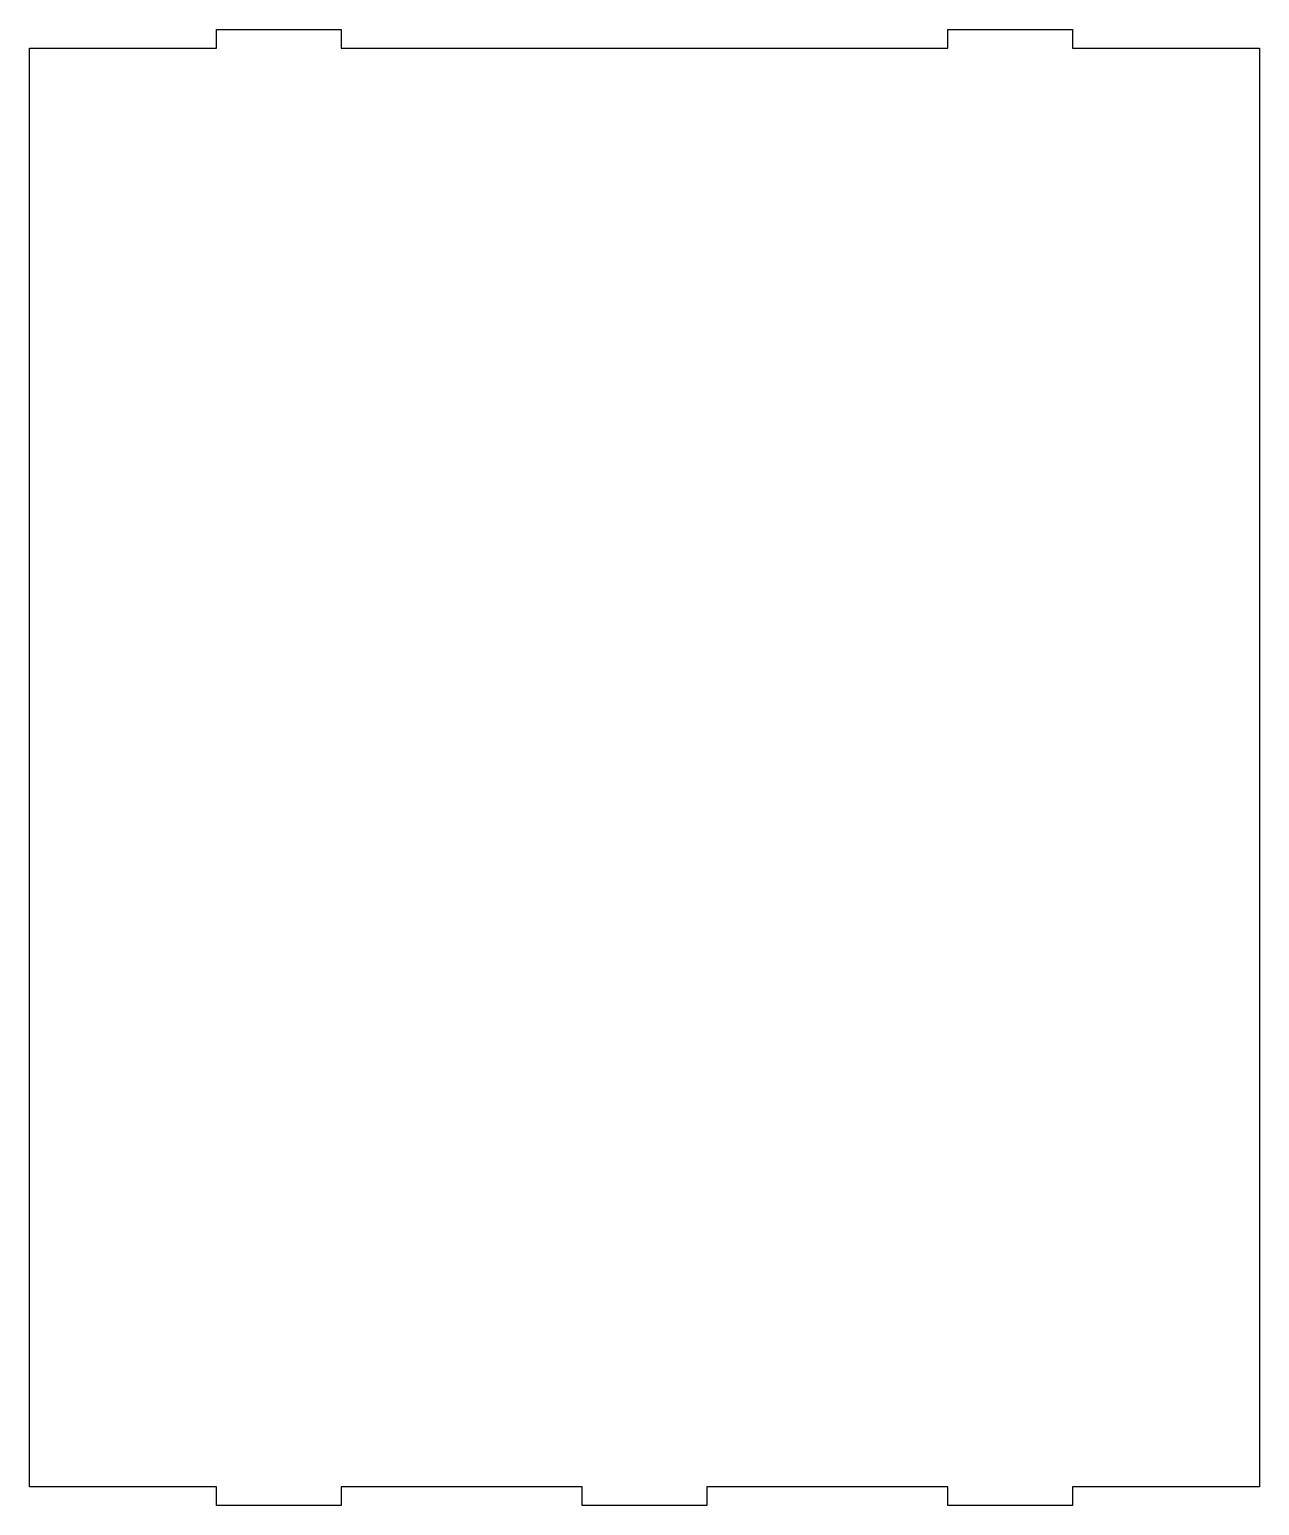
# Model space of a CAD drawing. Header units: millimetres. Extents: x 0 to 395, y 0 to 474.
import ezdxf

# ---------------------------------------------------------------- set-up
doc = ezdxf.new("R2010")
doc.units = ezdxf.units.MM

msp = doc.modelspace()

# ---------------------------------------------------------------- linework, layer by layer
for p, q in [((60, 468), (60, 474)), ((60, 474), (100, 474)), ((100, 474), (100, 468)), ((294.8, 468), (294.8, 474)), ((294.8, 474), (334.8, 474)), ((334.8, 474), (334.8, 468)), ((0, 6), (0, 468)), ((0, 468), (60, 468)), ((100, 468), (294.8, 468)), ((334.8, 468), (394.8, 468)), ((394.8, 468), (394.8, 6)), ((60, 6), (0, 6)), ((60, 0), (60, 6)), ((177.4, 6), (100, 6)), ((100, 6), (100, 0)), ((177.4, 0), (177.4, 6)), ((294.8, 6), (217.4, 6)), ((217.4, 6), (217.4, 0)), ((294.8, 0), (294.8, 6)), ((394.8, 6), (334.8, 6)), ((334.8, 6), (334.8, 0)), ((100, 0), (60, 0)), ((217.4, 0), (177.4, 0)), ((334.8, 0), (294.8, 0))]:
    msp.add_line(p, q)

doc.saveas('drawing.dxf')
